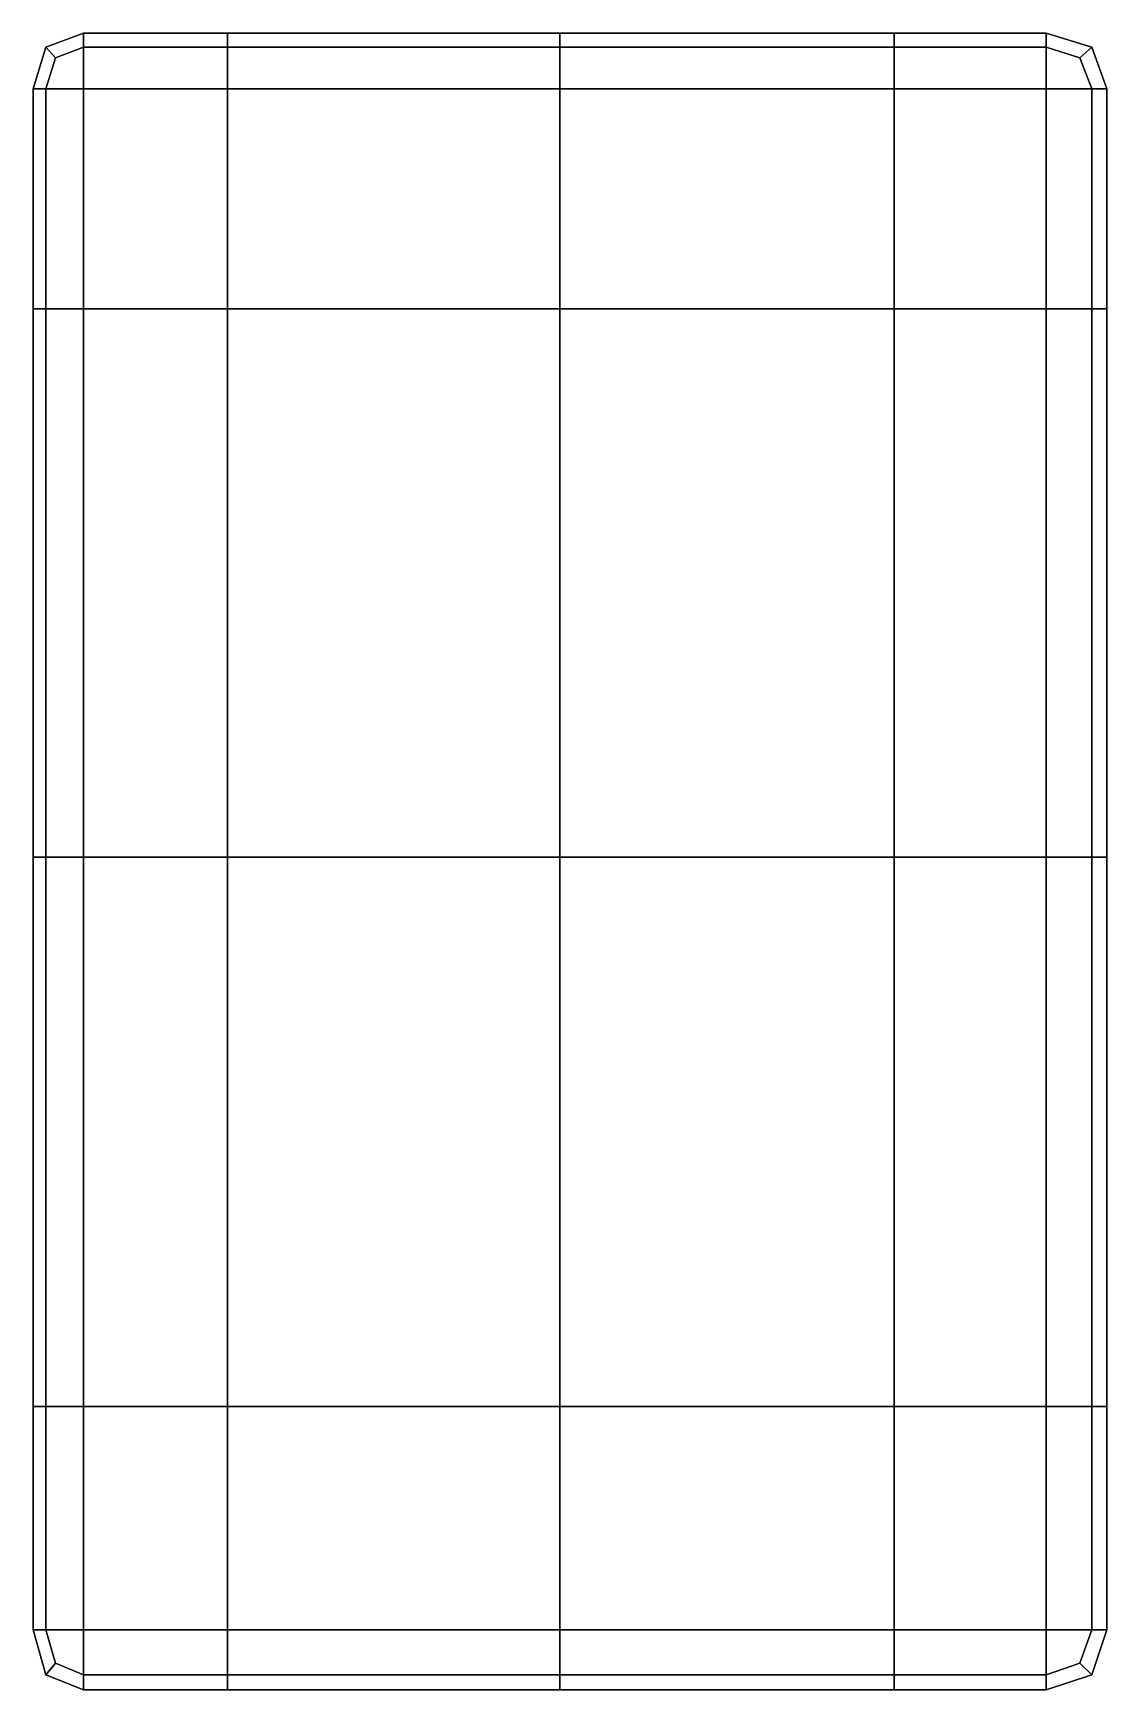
# Model space of a CAD drawing. Extents: x -0.78 to 0.78, y -1.04 to 1.36.
import ezdxf

# ---------------------------------------------------------------- set-up
doc = ezdxf.new("R2010")
doc.units = 0

msp = doc.modelspace()

# ---------------------------------------------------------------- linework, layer by layer
for points in [[(-0.7069, 1.3623, 0.0963), (-0.7616, 1.3421, 0.0963), (-0.7616, 1.3421, 0.2304), (-0.7069, 1.3623, 0.2304)], [(-0.7069, 1.3623, 0.0963), (-0.7069, 1.3421, 0.034), (-0.7474, 1.3265, 0.0502), (-0.7616, 1.3421, 0.0963)], [(-0.7069, 1.3623, 0.8345), (-0.7616, 1.3421, 0.8345), (-0.7474, 1.3265, 0.8792), (-0.7069, 1.3421, 0.8949)], [(-0.7069, 1.3623, 0.8345), (-0.7069, 1.3623, 0.7023), (-0.7616, 1.3421, 0.7023), (-0.7616, 1.3421, 0.8345)], [(-0.7069, 1.3623, 0.4667), (-0.7616, 1.3421, 0.4667), (-0.7616, 1.3421, 0.7023), (-0.7069, 1.3623, 0.7023)], [(-0.7069, 1.3623, 0.4667), (-0.7069, 1.3623, 0.2304), (-0.7616, 1.3421, 0.2304), (-0.7616, 1.3421, 0.4667)], [(-0.7069, 1.3623, 0.0963), (-0.7069, 1.3623, 0.2304), (-0.498, 1.3623, 0.2304), (-0.498, 1.3623, 0.0963)], [(-0.7069, 1.3623, 0.0963), (-0.498, 1.3623, 0.0963), (-0.498, 1.3421, 0.034), (-0.7069, 1.3421, 0.034)], [(-0.7069, 1.3623, 0.8345), (-0.7069, 1.3421, 0.8949), (-0.498, 1.3421, 0.8949), (-0.498, 1.3623, 0.8345)], [(-0.7069, 1.3623, 0.8345), (-0.498, 1.3623, 0.8345), (-0.498, 1.3623, 0.7023), (-0.7069, 1.3623, 0.7023)], [(-0.7069, 1.3623, 0.4667), (-0.7069, 1.3623, 0.7023), (-0.498, 1.3623, 0.7023), (-0.498, 1.3623, 0.4667)], [(-0.7069, 1.3623, 0.4667), (-0.498, 1.3623, 0.4667), (-0.498, 1.3623, 0.2304), (-0.7069, 1.3623, 0.2304)], [(-0.0168, 1.3623, 0.0963), (-0.498, 1.3623, 0.0963), (-0.498, 1.3623, 0.2304), (-0.0168, 1.3623, 0.2304)], [(-0.0168, 1.3623, 0.0963), (-0.0168, 1.3421, 0.034), (-0.498, 1.3421, 0.034), (-0.498, 1.3623, 0.0963)], [(-0.0168, 1.3623, 0.8345), (-0.498, 1.3623, 0.8345), (-0.498, 1.3421, 0.8949), (-0.0168, 1.3421, 0.8949)], [(-0.0168, 1.3623, 0.8345), (-0.0168, 1.3623, 0.7023), (-0.498, 1.3623, 0.7023), (-0.498, 1.3623, 0.8345)], [(-0.0168, 1.3623, 0.4667), (-0.498, 1.3623, 0.4667), (-0.498, 1.3623, 0.7023), (-0.0168, 1.3623, 0.7023)], [(-0.0168, 1.3623, 0.4667), (-0.0168, 1.3623, 0.2304), (-0.498, 1.3623, 0.2304), (-0.498, 1.3623, 0.4667)], [(-0.0168, 1.3623, 0.0963), (-0.0168, 1.3623, 0.2304), (0.4681, 1.3623, 0.2304), (0.4681, 1.3623, 0.0963)], [(-0.0168, 1.3623, 0.0963), (0.4681, 1.3623, 0.0963), (0.4681, 1.3421, 0.034), (-0.0168, 1.3421, 0.034)], [(-0.0168, 1.3623, 0.8345), (-0.0168, 1.3421, 0.8949), (0.4681, 1.3421, 0.8949), (0.4681, 1.3623, 0.8345)], [(-0.0168, 1.3623, 0.8345), (0.4681, 1.3623, 0.8345), (0.4681, 1.3623, 0.7023), (-0.0168, 1.3623, 0.7023)], [(-0.0168, 1.3623, 0.4667), (-0.0168, 1.3623, 0.7023), (0.4681, 1.3623, 0.7023), (0.4681, 1.3623, 0.4667)], [(-0.0168, 1.3623, 0.4667), (0.4681, 1.3623, 0.4667), (0.4681, 1.3623, 0.2304), (-0.0168, 1.3623, 0.2304)], [(0.6883, 1.3623, 0.0963), (0.4681, 1.3623, 0.0963), (0.4681, 1.3623, 0.2304), (0.6883, 1.3623, 0.2304)], [(0.6883, 1.3623, 0.0963), (0.6883, 1.3421, 0.034), (0.4681, 1.3421, 0.034), (0.4681, 1.3623, 0.0963)], [(0.6883, 1.3623, 0.8345), (0.4681, 1.3623, 0.8345), (0.4681, 1.3421, 0.8949), (0.6883, 1.3421, 0.8949)], [(0.6883, 1.3623, 0.8345), (0.6883, 1.3623, 0.7023), (0.4681, 1.3623, 0.7023), (0.4681, 1.3623, 0.8345)], [(0.6883, 1.3623, 0.4667), (0.4681, 1.3623, 0.4667), (0.4681, 1.3623, 0.7023), (0.6883, 1.3623, 0.7023)], [(0.6883, 1.3623, 0.4667), (0.6883, 1.3623, 0.2304), (0.4681, 1.3623, 0.2304), (0.4681, 1.3623, 0.4667)], [(0.6883, 1.3623, 0.0963), (0.6883, 1.3623, 0.2304), (0.7542, 1.3421, 0.2304), (0.7542, 1.3421, 0.0963)], [(0.6883, 1.3623, 0.0963), (0.7542, 1.3421, 0.0963), (0.7371, 1.3265, 0.0502), (0.6883, 1.3421, 0.034)], [(0.6883, 1.3623, 0.8345), (0.6883, 1.3421, 0.8949), (0.7371, 1.3265, 0.8792), (0.7542, 1.3421, 0.8345)], [(0.6883, 1.3623, 0.8345), (0.7542, 1.3421, 0.8345), (0.7542, 1.3421, 0.7023), (0.6883, 1.3623, 0.7023)], [(0.6883, 1.3623, 0.4667), (0.6883, 1.3623, 0.7023), (0.7542, 1.3421, 0.7023), (0.7542, 1.3421, 0.4667)], [(0.6883, 1.3623, 0.4667), (0.7542, 1.3421, 0.4667), (0.7542, 1.3421, 0.2304), (0.6883, 1.3623, 0.2304)], [(-0.7798, 1.2816, 0.0963), (-0.7798, 1.2816, 0.2304), (-0.7616, 1.3421, 0.2304), (-0.7616, 1.3421, 0.0963)], [(-0.7798, 1.2816, 0.0963), (-0.7616, 1.3421, 0.0963), (-0.7474, 1.3265, 0.0502), (-0.7616, 1.2816, 0.034)], [(-0.7798, 1.2816, 0.8345), (-0.7616, 1.2816, 0.8949), (-0.7474, 1.3265, 0.8792), (-0.7616, 1.3421, 0.8345)], [(-0.7798, 1.2816, 0.8345), (-0.7616, 1.3421, 0.8345), (-0.7616, 1.3421, 0.7023), (-0.7798, 1.2816, 0.7023)], [(-0.7798, 1.2816, 0.4667), (-0.7798, 1.2816, 0.7023), (-0.7616, 1.3421, 0.7023), (-0.7616, 1.3421, 0.4667)], [(-0.7798, 1.2816, 0.4667), (-0.7616, 1.3421, 0.4667), (-0.7616, 1.3421, 0.2304), (-0.7798, 1.2816, 0.2304)], [(-0.7069, 1.2816, 0.915), (-0.7069, 1.3421, 0.8949), (-0.7474, 1.3265, 0.8792), (-0.7616, 1.2816, 0.8949)], [(-0.7069, 1.2816, 0.0133), (-0.7616, 1.2816, 0.034), (-0.7474, 1.3265, 0.0502), (-0.7069, 1.3421, 0.034)], [(-0.7069, 1.2816, 0.915), (-0.498, 1.2816, 0.915), (-0.498, 1.3421, 0.8949), (-0.7069, 1.3421, 0.8949)], [(-0.7069, 1.2816, 0.0133), (-0.7069, 1.3421, 0.034), (-0.498, 1.3421, 0.034), (-0.498, 1.2816, 0.0133)], [(-0.0168, 1.2816, 0.0133), (-0.498, 1.2816, 0.0133), (-0.498, 1.3421, 0.034), (-0.0168, 1.3421, 0.034)], [(-0.0168, 1.2816, 0.915), (-0.0168, 1.3421, 0.8949), (-0.498, 1.3421, 0.8949), (-0.498, 1.2816, 0.915)], [(-0.0168, 1.2816, 0.0133), (-0.0168, 1.3421, 0.034), (0.4681, 1.3421, 0.034), (0.4681, 1.2816, 0.0133)], [(-0.0168, 1.2816, 0.915), (0.4681, 1.2816, 0.915), (0.4681, 1.3421, 0.8949), (-0.0168, 1.3421, 0.8949)], [(0.6883, 1.2816, 0.0133), (0.4681, 1.2816, 0.0133), (0.4681, 1.3421, 0.034), (0.6883, 1.3421, 0.034)], [(0.6883, 1.2816, 0.915), (0.6883, 1.3421, 0.8949), (0.4681, 1.3421, 0.8949), (0.4681, 1.2816, 0.915)], [(0.6883, 1.2816, 0.0133), (0.6883, 1.3421, 0.034), (0.7371, 1.3265, 0.0502), (0.7542, 1.2816, 0.034)], [(0.6883, 1.2816, 0.915), (0.7542, 1.2816, 0.8949), (0.7371, 1.3265, 0.8792), (0.6883, 1.3421, 0.8949)], [(0.7761, 1.2816, 0.0963), (0.7542, 1.2816, 0.034), (0.7371, 1.3265, 0.0502), (0.7542, 1.3421, 0.0963)], [(0.7761, 1.2816, 0.8345), (0.7542, 1.3421, 0.8345), (0.7371, 1.3265, 0.8792), (0.7542, 1.2816, 0.8949)], [(0.7761, 1.2816, 0.0963), (0.7542, 1.3421, 0.0963), (0.7542, 1.3421, 0.2304), (0.7761, 1.2816, 0.2304)], [(0.7761, 1.2816, 0.8345), (0.7761, 1.2816, 0.7023), (0.7542, 1.3421, 0.7023), (0.7542, 1.3421, 0.8345)], [(0.7761, 1.2816, 0.4667), (0.7542, 1.3421, 0.4667), (0.7542, 1.3421, 0.7023), (0.7761, 1.2816, 0.7023)], [(0.7761, 1.2816, 0.4667), (0.7761, 1.2816, 0.2304), (0.7542, 1.3421, 0.2304), (0.7542, 1.3421, 0.4667)], [(-0.7798, 1.2816, 0.0963), (-0.7798, 0.9631, 0.0963), (-0.7798, 0.9631, 0.2304), (-0.7798, 1.2816, 0.2304)], [(-0.7798, 1.2816, 0.0963), (-0.7616, 1.2816, 0.034), (-0.7616, 0.9631, 0.034), (-0.7798, 0.9631, 0.0963)], [(-0.7798, 1.2816, 0.8345), (-0.7798, 0.9631, 0.8345), (-0.7616, 0.9631, 0.8949), (-0.7616, 1.2816, 0.8949)], [(-0.7798, 1.2816, 0.8345), (-0.7798, 1.2816, 0.7023), (-0.7798, 0.9631, 0.7023), (-0.7798, 0.9631, 0.8345)], [(-0.7798, 1.2816, 0.4667), (-0.7798, 0.9631, 0.4667), (-0.7798, 0.9631, 0.7023), (-0.7798, 1.2816, 0.7023)], [(-0.7798, 1.2816, 0.4667), (-0.7798, 1.2816, 0.2304), (-0.7798, 0.9631, 0.2304), (-0.7798, 0.9631, 0.4667)], [(-0.7069, 1.2816, 0.915), (-0.7616, 1.2816, 0.8949), (-0.7616, 0.9631, 0.8949), (-0.7069, 0.9631, 0.915)], [(-0.7069, 1.2816, 0.0133), (-0.7069, 0.9631, 0.0133), (-0.7616, 0.9631, 0.034), (-0.7616, 1.2816, 0.034)], [(-0.7069, 1.2816, 0.915), (-0.7069, 0.9631, 0.915), (-0.498, 0.9631, 0.915), (-0.498, 1.2816, 0.915)], [(-0.7069, 1.2816, 0.0133), (-0.498, 1.2816, 0.0133), (-0.498, 0.9631, 0.0133), (-0.7069, 0.9631, 0.0133)], [(-0.0168, 1.2816, 0.0133), (-0.0168, 0.9631, 0.0133), (-0.498, 0.9631, 0.0133), (-0.498, 1.2816, 0.0133)], [(-0.0168, 1.2816, 0.915), (-0.498, 1.2816, 0.915), (-0.498, 0.9631, 0.915), (-0.0168, 0.9631, 0.915)], [(-0.0168, 1.2816, 0.0133), (0.4681, 1.2816, 0.0133), (0.4681, 0.9631, 0.0133), (-0.0168, 0.9631, 0.0133)], [(-0.0168, 1.2816, 0.915), (-0.0168, 0.9631, 0.915), (0.4681, 0.9631, 0.915), (0.4681, 1.2816, 0.915)], [(0.6883, 1.2816, 0.0133), (0.6883, 0.9631, 0.0133), (0.4681, 0.9631, 0.0133), (0.4681, 1.2816, 0.0133)], [(0.6883, 1.2816, 0.915), (0.4681, 1.2816, 0.915), (0.4681, 0.9631, 0.915), (0.6883, 0.9631, 0.915)], [(0.6883, 1.2816, 0.0133), (0.7542, 1.2816, 0.034), (0.7542, 0.9631, 0.034), (0.6883, 0.9631, 0.0133)], [(0.6883, 1.2816, 0.915), (0.6883, 0.9631, 0.915), (0.7542, 0.9631, 0.8949), (0.7542, 1.2816, 0.8949)], [(0.7761, 1.2816, 0.0963), (0.7761, 0.9631, 0.0963), (0.7542, 0.9631, 0.034), (0.7542, 1.2816, 0.034)], [(0.7761, 1.2816, 0.8345), (0.7542, 1.2816, 0.8949), (0.7542, 0.9631, 0.8949), (0.7761, 0.9631, 0.8345)], [(0.7761, 1.2816, 0.0963), (0.7761, 1.2816, 0.2304), (0.7761, 0.9631, 0.2304), (0.7761, 0.9631, 0.0963)], [(0.7761, 1.2816, 0.8345), (0.7761, 0.9631, 0.8345), (0.7761, 0.9631, 0.7023), (0.7761, 1.2816, 0.7023)], [(0.7761, 1.2816, 0.4667), (0.7761, 1.2816, 0.7023), (0.7761, 0.9631, 0.7023), (0.7761, 0.9631, 0.4667)], [(0.7761, 1.2816, 0.4667), (0.7761, 0.9631, 0.4667), (0.7761, 0.9631, 0.2304), (0.7761, 1.2816, 0.2304)], [(-0.7798, 0.1686, 0.0963), (-0.7798, 0.1686, 0.2304), (-0.7798, 0.9631, 0.2304), (-0.7798, 0.9631, 0.0963)], [(-0.7798, 0.1686, 0.0963), (-0.7798, 0.9631, 0.0963), (-0.7616, 0.9631, 0.034), (-0.7616, 0.1686, 0.034)], [(-0.7798, 0.1686, 0.8345), (-0.7616, 0.1686, 0.8949), (-0.7616, 0.9631, 0.8949), (-0.7798, 0.9631, 0.8345)], [(-0.7798, 0.1686, 0.8345), (-0.7798, 0.9631, 0.8345), (-0.7798, 0.9631, 0.7023), (-0.7798, 0.1686, 0.7023)], [(-0.7798, 0.1686, 0.4667), (-0.7798, 0.1686, 0.7023), (-0.7798, 0.9631, 0.7023), (-0.7798, 0.9631, 0.4667)], [(-0.7798, 0.1686, 0.4667), (-0.7798, 0.9631, 0.4667), (-0.7798, 0.9631, 0.2304), (-0.7798, 0.1686, 0.2304)], [(-0.7069, 0.1686, 0.915), (-0.7069, 0.9631, 0.915), (-0.7616, 0.9631, 0.8949), (-0.7616, 0.1686, 0.8949)], [(-0.7069, 0.1686, 0.0133), (-0.7616, 0.1686, 0.034), (-0.7616, 0.9631, 0.034), (-0.7069, 0.9631, 0.0133)], [(-0.7069, 0.1686, 0.915), (-0.498, 0.1686, 0.915), (-0.498, 0.9631, 0.915), (-0.7069, 0.9631, 0.915)], [(-0.7069, 0.1686, 0.0133), (-0.7069, 0.9631, 0.0133), (-0.498, 0.9631, 0.0133), (-0.498, 0.1686, 0.0133)], [(-0.0168, 0.1686, 0.0133), (-0.498, 0.1686, 0.0133), (-0.498, 0.9631, 0.0133), (-0.0168, 0.9631, 0.0133)], [(-0.0168, 0.1686, 0.915), (-0.0168, 0.9631, 0.915), (-0.498, 0.9631, 0.915), (-0.498, 0.1686, 0.915)], [(-0.0168, 0.1686, 0.0133), (-0.0168, 0.9631, 0.0133), (0.4681, 0.9631, 0.0133), (0.4681, 0.1686, 0.0133)], [(-0.0168, 0.1686, 0.915), (0.4681, 0.1686, 0.915), (0.4681, 0.9631, 0.915), (-0.0168, 0.9631, 0.915)], [(0.6883, 0.1686, 0.0133), (0.4681, 0.1686, 0.0133), (0.4681, 0.9631, 0.0133), (0.6883, 0.9631, 0.0133)], [(0.6883, 0.1686, 0.915), (0.6883, 0.9631, 0.915), (0.4681, 0.9631, 0.915), (0.4681, 0.1686, 0.915)], [(0.6883, 0.1686, 0.0133), (0.6883, 0.9631, 0.0133), (0.7542, 0.9631, 0.034), (0.7542, 0.1686, 0.034)], [(0.6883, 0.1686, 0.915), (0.7542, 0.1686, 0.8949), (0.7542, 0.9631, 0.8949), (0.6883, 0.9631, 0.915)], [(0.7761, 0.1686, 0.0963), (0.7542, 0.1686, 0.034), (0.7542, 0.9631, 0.034), (0.7761, 0.9631, 0.0963)], [(0.7761, 0.1686, 0.8345), (0.7761, 0.9631, 0.8345), (0.7542, 0.9631, 0.8949), (0.7542, 0.1686, 0.8949)], [(0.7761, 0.1686, 0.0963), (0.7761, 0.9631, 0.0963), (0.7761, 0.9631, 0.2304), (0.7761, 0.1686, 0.2304)], [(0.7761, 0.1686, 0.8345), (0.7761, 0.1686, 0.7023), (0.7761, 0.9631, 0.7023), (0.7761, 0.9631, 0.8345)], [(0.7761, 0.1686, 0.4667), (0.7761, 0.9631, 0.4667), (0.7761, 0.9631, 0.7023), (0.7761, 0.1686, 0.7023)], [(0.7761, 0.1686, 0.4667), (0.7761, 0.1686, 0.2304), (0.7761, 0.9631, 0.2304), (0.7761, 0.9631, 0.4667)], [(-0.7798, 0.1686, 0.0963), (-0.7798, -0.6274, 0.0963), (-0.7798, -0.6274, 0.2304), (-0.7798, 0.1686, 0.2304)], [(-0.7798, 0.1686, 0.0963), (-0.7616, 0.1686, 0.034), (-0.7616, -0.6274, 0.034), (-0.7798, -0.6274, 0.0963)], [(-0.7798, 0.1686, 0.8345), (-0.7798, -0.6274, 0.8345), (-0.7616, -0.6274, 0.8949), (-0.7616, 0.1686, 0.8949)], [(-0.7798, 0.1686, 0.8345), (-0.7798, 0.1686, 0.7023), (-0.7798, -0.6274, 0.7023), (-0.7798, -0.6274, 0.8345)], [(-0.7798, 0.1686, 0.4667), (-0.7798, -0.6274, 0.4667), (-0.7798, -0.6274, 0.7023), (-0.7798, 0.1686, 0.7023)], [(-0.7798, 0.1686, 0.4667), (-0.7798, 0.1686, 0.2304), (-0.7798, -0.6274, 0.2304), (-0.7798, -0.6274, 0.4667)], [(-0.7069, 0.1686, 0.915), (-0.7616, 0.1686, 0.8949), (-0.7616, -0.6274, 0.8949), (-0.7069, -0.6274, 0.915)], [(-0.7069, 0.1686, 0.0133), (-0.7069, -0.6274, 0.0133), (-0.7616, -0.6274, 0.034), (-0.7616, 0.1686, 0.034)], [(-0.7069, 0.1686, 0.915), (-0.7069, -0.6274, 0.915), (-0.498, -0.6274, 0.915), (-0.498, 0.1686, 0.915)], [(-0.7069, 0.1686, 0.0133), (-0.498, 0.1686, 0.0133), (-0.498, -0.6274, 0.0133), (-0.7069, -0.6274, 0.0133)], [(-0.0168, 0.1686, 0.0133), (-0.0168, -0.6274, 0.0133), (-0.498, -0.6274, 0.0133), (-0.498, 0.1686, 0.0133)], [(-0.0168, 0.1686, 0.915), (-0.498, 0.1686, 0.915), (-0.498, -0.6274, 0.915), (-0.0168, -0.6274, 0.915)], [(-0.0168, 0.1686, 0.0133), (0.4681, 0.1686, 0.0133), (0.4681, -0.6274, 0.0133), (-0.0168, -0.6274, 0.0133)], [(-0.0168, 0.1686, 0.915), (-0.0168, -0.6274, 0.915), (0.4681, -0.6274, 0.915), (0.4681, 0.1686, 0.915)], [(0.6883, 0.1686, 0.0133), (0.6883, -0.6274, 0.0133), (0.4681, -0.6274, 0.0133), (0.4681, 0.1686, 0.0133)], [(0.6883, 0.1686, 0.915), (0.4681, 0.1686, 0.915), (0.4681, -0.6274, 0.915), (0.6883, -0.6274, 0.915)], [(0.6883, 0.1686, 0.0133), (0.7542, 0.1686, 0.034), (0.7542, -0.6274, 0.034), (0.6883, -0.6274, 0.0133)], [(0.6883, 0.1686, 0.915), (0.6883, -0.6274, 0.915), (0.7542, -0.6274, 0.8949), (0.7542, 0.1686, 0.8949)], [(0.7761, 0.1686, 0.0963), (0.7761, -0.6274, 0.0963), (0.7542, -0.6274, 0.034), (0.7542, 0.1686, 0.034)], [(0.7761, 0.1686, 0.8345), (0.7542, 0.1686, 0.8949), (0.7542, -0.6274, 0.8949), (0.7761, -0.6274, 0.8345)], [(0.7761, 0.1686, 0.0963), (0.7761, 0.1686, 0.2304), (0.7761, -0.6274, 0.2304), (0.7761, -0.6274, 0.0963)], [(0.7761, 0.1686, 0.8345), (0.7761, -0.6274, 0.8345), (0.7761, -0.6274, 0.7023), (0.7761, 0.1686, 0.7023)], [(0.7761, 0.1686, 0.4667), (0.7761, 0.1686, 0.7023), (0.7761, -0.6274, 0.7023), (0.7761, -0.6274, 0.4667)], [(0.7761, 0.1686, 0.4667), (0.7761, -0.6274, 0.4667), (0.7761, -0.6274, 0.2304), (0.7761, 0.1686, 0.2304)], [(-0.7798, -0.9507, 0.0963), (-0.7798, -0.9507, 0.2304), (-0.7798, -0.6274, 0.2304), (-0.7798, -0.6274, 0.0963)], [(-0.7798, -0.9507, 0.0963), (-0.7798, -0.6274, 0.0963), (-0.7616, -0.6274, 0.034), (-0.7616, -0.9507, 0.034)], [(-0.7798, -0.9507, 0.8345), (-0.7616, -0.9507, 0.8949), (-0.7616, -0.6274, 0.8949), (-0.7798, -0.6274, 0.8345)], [(-0.7798, -0.9507, 0.8345), (-0.7798, -0.6274, 0.8345), (-0.7798, -0.6274, 0.7023), (-0.7798, -0.9507, 0.7023)], [(-0.7798, -0.9507, 0.4667), (-0.7798, -0.9507, 0.7023), (-0.7798, -0.6274, 0.7023), (-0.7798, -0.6274, 0.4667)], [(-0.7798, -0.9507, 0.4667), (-0.7798, -0.6274, 0.4667), (-0.7798, -0.6274, 0.2304), (-0.7798, -0.9507, 0.2304)], [(-0.7069, -0.9507, 0.915), (-0.7069, -0.6274, 0.915), (-0.7616, -0.6274, 0.8949), (-0.7616, -0.9507, 0.8949)], [(-0.7069, -0.9507, 0.0133), (-0.7616, -0.9507, 0.034), (-0.7616, -0.6274, 0.034), (-0.7069, -0.6274, 0.0133)], [(-0.7069, -0.9507, 0.915), (-0.498, -0.9507, 0.915), (-0.498, -0.6274, 0.915), (-0.7069, -0.6274, 0.915)], [(-0.7069, -0.9507, 0.0133), (-0.7069, -0.6274, 0.0133), (-0.498, -0.6274, 0.0133), (-0.498, -0.9507, 0.0133)], [(-0.0168, -0.9507, 0.0133), (-0.498, -0.9507, 0.0133), (-0.498, -0.6274, 0.0133), (-0.0168, -0.6274, 0.0133)], [(-0.0168, -0.9507, 0.915), (-0.0168, -0.6274, 0.915), (-0.498, -0.6274, 0.915), (-0.498, -0.9507, 0.915)], [(-0.0168, -0.9507, 0.0133), (-0.0168, -0.6274, 0.0133), (0.4681, -0.6274, 0.0133), (0.4681, -0.9507, 0.0133)], [(-0.0168, -0.9507, 0.915), (0.4681, -0.9507, 0.915), (0.4681, -0.6274, 0.915), (-0.0168, -0.6274, 0.915)], [(0.6883, -0.9507, 0.0133), (0.4681, -0.9507, 0.0133), (0.4681, -0.6274, 0.0133), (0.6883, -0.6274, 0.0133)], [(0.6883, -0.9507, 0.915), (0.6883, -0.6274, 0.915), (0.4681, -0.6274, 0.915), (0.4681, -0.9507, 0.915)], [(0.6883, -0.9507, 0.0133), (0.6883, -0.6274, 0.0133), (0.7542, -0.6274, 0.034), (0.7542, -0.9507, 0.034)], [(0.6883, -0.9507, 0.915), (0.7542, -0.9507, 0.8949), (0.7542, -0.6274, 0.8949), (0.6883, -0.6274, 0.915)], [(0.7761, -0.9507, 0.0963), (0.7542, -0.9507, 0.034), (0.7542, -0.6274, 0.034), (0.7761, -0.6274, 0.0963)], [(0.7761, -0.9507, 0.8345), (0.7761, -0.6274, 0.8345), (0.7542, -0.6274, 0.8949), (0.7542, -0.9507, 0.8949)], [(0.7761, -0.9507, 0.0963), (0.7761, -0.6274, 0.0963), (0.7761, -0.6274, 0.2304), (0.7761, -0.9507, 0.2304)], [(0.7761, -0.9507, 0.8345), (0.7761, -0.9507, 0.7023), (0.7761, -0.6274, 0.7023), (0.7761, -0.6274, 0.8345)], [(0.7761, -0.9507, 0.4667), (0.7761, -0.6274, 0.4667), (0.7761, -0.6274, 0.7023), (0.7761, -0.9507, 0.7023)], [(0.7761, -0.9507, 0.4667), (0.7761, -0.9507, 0.2304), (0.7761, -0.6274, 0.2304), (0.7761, -0.6274, 0.4667)], [(-0.7798, -0.9507, 0.0963), (-0.7616, -1.0159, 0.0963), (-0.7616, -1.0159, 0.2304), (-0.7798, -0.9507, 0.2304)], [(-0.7798, -0.9507, 0.0963), (-0.7616, -0.9507, 0.034), (-0.7474, -0.999, 0.0502), (-0.7616, -1.0159, 0.0963)], [(-0.7798, -0.9507, 0.8345), (-0.7616, -1.0159, 0.8345), (-0.7474, -0.999, 0.8792), (-0.7616, -0.9507, 0.8949)], [(-0.7798, -0.9507, 0.8345), (-0.7798, -0.9507, 0.7023), (-0.7616, -1.0159, 0.7023), (-0.7616, -1.0159, 0.8345)], [(-0.7798, -0.9507, 0.4667), (-0.7616, -1.0159, 0.4667), (-0.7616, -1.0159, 0.7023), (-0.7798, -0.9507, 0.7023)], [(-0.7798, -0.9507, 0.4667), (-0.7798, -0.9507, 0.2304), (-0.7616, -1.0159, 0.2304), (-0.7616, -1.0159, 0.4667)], [(-0.7069, -0.9507, 0.915), (-0.7616, -0.9507, 0.8949), (-0.7474, -0.999, 0.8792), (-0.7069, -1.0159, 0.8949)], [(-0.7069, -0.9507, 0.0133), (-0.7069, -1.0159, 0.034), (-0.7474, -0.999, 0.0502), (-0.7616, -0.9507, 0.034)], [(-0.7069, -0.9507, 0.915), (-0.7069, -1.0159, 0.8949), (-0.498, -1.0159, 0.8949), (-0.498, -0.9507, 0.915)], [(-0.7069, -0.9507, 0.0133), (-0.498, -0.9507, 0.0133), (-0.498, -1.0159, 0.034), (-0.7069, -1.0159, 0.034)], [(-0.0168, -0.9507, 0.0133), (-0.0168, -1.0159, 0.034), (-0.498, -1.0159, 0.034), (-0.498, -0.9507, 0.0133)], [(-0.0168, -0.9507, 0.915), (-0.498, -0.9507, 0.915), (-0.498, -1.0159, 0.8949), (-0.0168, -1.0159, 0.8949)], [(-0.0168, -0.9507, 0.0133), (0.4681, -0.9507, 0.0133), (0.4681, -1.0159, 0.034), (-0.0168, -1.0159, 0.034)], [(-0.0168, -0.9507, 0.915), (-0.0168, -1.0159, 0.8949), (0.4681, -1.0159, 0.8949), (0.4681, -0.9507, 0.915)], [(0.6883, -0.9507, 0.0133), (0.6883, -1.0159, 0.034), (0.4681, -1.0159, 0.034), (0.4681, -0.9507, 0.0133)], [(0.6883, -0.9507, 0.915), (0.4681, -0.9507, 0.915), (0.4681, -1.0159, 0.8949), (0.6883, -1.0159, 0.8949)], [(0.6883, -0.9507, 0.0133), (0.7542, -0.9507, 0.034), (0.7371, -0.999, 0.0502), (0.6883, -1.0159, 0.034)], [(0.6883, -0.9507, 0.915), (0.6883, -1.0159, 0.8949), (0.7371, -0.999, 0.8792), (0.7542, -0.9507, 0.8949)], [(0.7761, -0.9507, 0.0963), (0.7542, -1.0159, 0.0963), (0.7371, -0.999, 0.0502), (0.7542, -0.9507, 0.034)], [(0.7761, -0.9507, 0.8345), (0.7542, -0.9507, 0.8949), (0.7371, -0.999, 0.8792), (0.7542, -1.0159, 0.8345)], [(0.7761, -0.9507, 0.0963), (0.7761, -0.9507, 0.2304), (0.7542, -1.0159, 0.2304), (0.7542, -1.0159, 0.0963)], [(0.7761, -0.9507, 0.8345), (0.7542, -1.0159, 0.8345), (0.7542, -1.0159, 0.7023), (0.7761, -0.9507, 0.7023)], [(0.7761, -0.9507, 0.4667), (0.7761, -0.9507, 0.7023), (0.7542, -1.0159, 0.7023), (0.7542, -1.0159, 0.4667)], [(0.7761, -0.9507, 0.4667), (0.7542, -1.0159, 0.4667), (0.7542, -1.0159, 0.2304), (0.7761, -0.9507, 0.2304)], [(-0.7069, -1.0377, 0.0963), (-0.7616, -1.0159, 0.0963), (-0.7474, -0.999, 0.0502), (-0.7069, -1.0159, 0.034)], [(-0.7069, -1.0377, 0.8345), (-0.7069, -1.0159, 0.8949), (-0.7474, -0.999, 0.8792), (-0.7616, -1.0159, 0.8345)], [(0.6883, -1.0377, 0.0963), (0.6883, -1.0159, 0.034), (0.7371, -0.999, 0.0502), (0.7542, -1.0159, 0.0963)], [(0.6883, -1.0377, 0.8345), (0.7542, -1.0159, 0.8345), (0.7371, -0.999, 0.8792), (0.6883, -1.0159, 0.8949)], [(-0.7069, -1.0377, 0.0963), (-0.7069, -1.0377, 0.2304), (-0.7616, -1.0159, 0.2304), (-0.7616, -1.0159, 0.0963)], [(-0.7069, -1.0377, 0.8345), (-0.7616, -1.0159, 0.8345), (-0.7616, -1.0159, 0.7023), (-0.7069, -1.0377, 0.7023)], [(-0.7069, -1.0377, 0.4667), (-0.7069, -1.0377, 0.7023), (-0.7616, -1.0159, 0.7023), (-0.7616, -1.0159, 0.4667)], [(-0.7069, -1.0377, 0.4667), (-0.7616, -1.0159, 0.4667), (-0.7616, -1.0159, 0.2304), (-0.7069, -1.0377, 0.2304)], [(-0.7069, -1.0377, 0.0963), (-0.7069, -1.0159, 0.034), (-0.498, -1.0159, 0.034), (-0.498, -1.0377, 0.0963)], [(-0.7069, -1.0377, 0.8345), (-0.498, -1.0377, 0.8345), (-0.498, -1.0159, 0.8949), (-0.7069, -1.0159, 0.8949)], [(-0.0168, -1.0377, 0.0963), (-0.498, -1.0377, 0.0963), (-0.498, -1.0159, 0.034), (-0.0168, -1.0159, 0.034)], [(-0.0168, -1.0377, 0.8345), (-0.0168, -1.0159, 0.8949), (-0.498, -1.0159, 0.8949), (-0.498, -1.0377, 0.8345)], [(-0.0168, -1.0377, 0.0963), (-0.0168, -1.0159, 0.034), (0.4681, -1.0159, 0.034), (0.4681, -1.0377, 0.0963)], [(-0.0168, -1.0377, 0.8345), (0.4681, -1.0377, 0.8345), (0.4681, -1.0159, 0.8949), (-0.0168, -1.0159, 0.8949)], [(0.6883, -1.0377, 0.0963), (0.4681, -1.0377, 0.0963), (0.4681, -1.0159, 0.034), (0.6883, -1.0159, 0.034)], [(0.6883, -1.0377, 0.8345), (0.6883, -1.0159, 0.8949), (0.4681, -1.0159, 0.8949), (0.4681, -1.0377, 0.8345)], [(0.6883, -1.0377, 0.0963), (0.7542, -1.0159, 0.0963), (0.7542, -1.0159, 0.2304), (0.6883, -1.0377, 0.2304)], [(0.6883, -1.0377, 0.8345), (0.6883, -1.0377, 0.7023), (0.7542, -1.0159, 0.7023), (0.7542, -1.0159, 0.8345)], [(0.6883, -1.0377, 0.4667), (0.7542, -1.0159, 0.4667), (0.7542, -1.0159, 0.7023), (0.6883, -1.0377, 0.7023)], [(0.6883, -1.0377, 0.4667), (0.6883, -1.0377, 0.2304), (0.7542, -1.0159, 0.2304), (0.7542, -1.0159, 0.4667)], [(-0.7069, -1.0377, 0.0963), (-0.498, -1.0377, 0.0963), (-0.498, -1.0377, 0.2304), (-0.7069, -1.0377, 0.2304)], [(-0.7069, -1.0377, 0.8345), (-0.7069, -1.0377, 0.7023), (-0.498, -1.0377, 0.7023), (-0.498, -1.0377, 0.8345)], [(-0.7069, -1.0377, 0.4667), (-0.498, -1.0377, 0.4667), (-0.498, -1.0377, 0.7023), (-0.7069, -1.0377, 0.7023)], [(-0.7069, -1.0377, 0.4667), (-0.7069, -1.0377, 0.2304), (-0.498, -1.0377, 0.2304), (-0.498, -1.0377, 0.4667)], [(-0.0168, -1.0377, 0.0963), (-0.0168, -1.0377, 0.2304), (-0.498, -1.0377, 0.2304), (-0.498, -1.0377, 0.0963)], [(-0.0168, -1.0377, 0.8345), (-0.498, -1.0377, 0.8345), (-0.498, -1.0377, 0.7023), (-0.0168, -1.0377, 0.7023)], [(-0.0168, -1.0377, 0.4667), (-0.0168, -1.0377, 0.7023), (-0.498, -1.0377, 0.7023), (-0.498, -1.0377, 0.4667)], [(-0.0168, -1.0377, 0.4667), (-0.498, -1.0377, 0.4667), (-0.498, -1.0377, 0.2304), (-0.0168, -1.0377, 0.2304)], [(-0.0168, -1.0377, 0.0963), (0.4681, -1.0377, 0.0963), (0.4681, -1.0377, 0.2304), (-0.0168, -1.0377, 0.2304)], [(-0.0168, -1.0377, 0.8345), (-0.0168, -1.0377, 0.7023), (0.4681, -1.0377, 0.7023), (0.4681, -1.0377, 0.8345)], [(-0.0168, -1.0377, 0.4667), (0.4681, -1.0377, 0.4667), (0.4681, -1.0377, 0.7023), (-0.0168, -1.0377, 0.7023)], [(-0.0168, -1.0377, 0.4667), (-0.0168, -1.0377, 0.2304), (0.4681, -1.0377, 0.2304), (0.4681, -1.0377, 0.4667)], [(0.6883, -1.0377, 0.0963), (0.6883, -1.0377, 0.2304), (0.4681, -1.0377, 0.2304), (0.4681, -1.0377, 0.0963)], [(0.6883, -1.0377, 0.8345), (0.4681, -1.0377, 0.8345), (0.4681, -1.0377, 0.7023), (0.6883, -1.0377, 0.7023)], [(0.6883, -1.0377, 0.4667), (0.6883, -1.0377, 0.7023), (0.4681, -1.0377, 0.7023), (0.4681, -1.0377, 0.4667)], [(0.6883, -1.0377, 0.4667), (0.4681, -1.0377, 0.4667), (0.4681, -1.0377, 0.2304), (0.6883, -1.0377, 0.2304)]]:
    msp.add_3dface(points)

doc.saveas('drawing.dxf')
